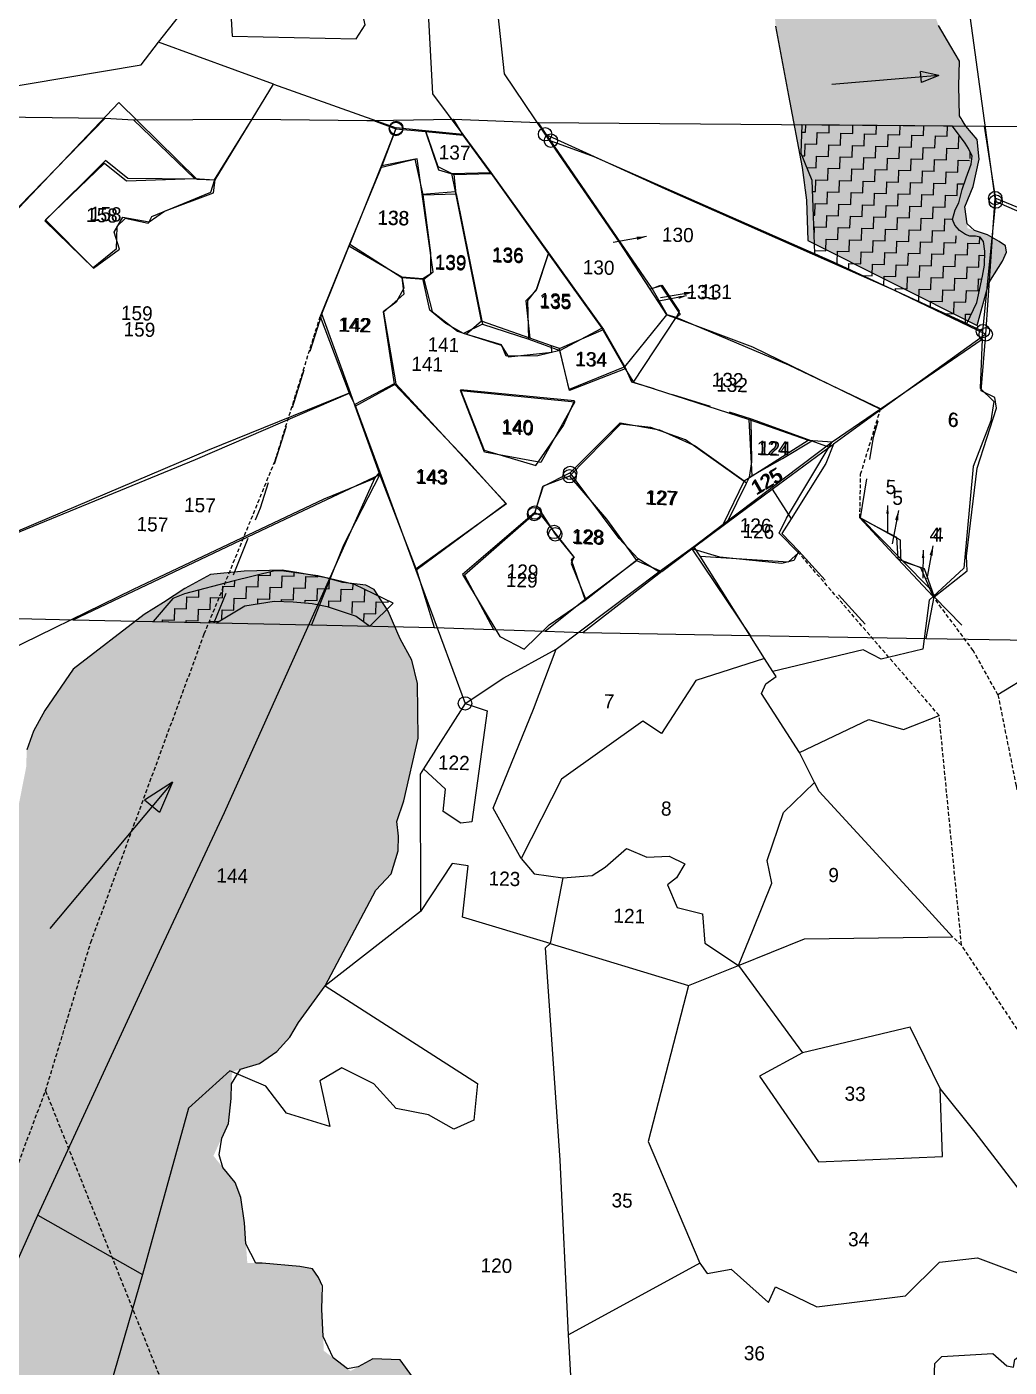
# Model space of a CAD drawing. Header units: metres. Extents: x 290060 to 291562, y 2016534 to 2018782.
# Drawn here: x 290635.2 to 290890.6, y 2017403.3 to 2017751.7 of the extents above; entities that cross this region are included whole.
import ezdxf
from ezdxf.enums import TextEntityAlignment as Align

# ---------------------------------------------------------------- set-up
doc = ezdxf.new("R2010")
doc.units = ezdxf.units.M
doc.linetypes.add('DASHED', pattern=[0.75, 0.5, -0.25])
for name, color, linetype in [('LINE_CARTTRACK', 2, 'DASHED'), ('LINE_FOOTPATH', 1, 'DASHED'), ('OFF', 1, 'Continuous'), ('POLY_HATCH', 12, 'Continuous'), ('POLY_PARCEL', 6, 'Continuous'), ('POLY_ROAD', 30, 'Continuous'), ('SYM_ARROW', 1, 'Continuous'), ('SYM_STONE', 1, 'Continuous'), ('TEXT_PARCEL', 7, 'Continuous')]:
    doc.layers.add(name, color=color, linetype=linetype)
doc.styles.get("Standard").update_dxf_attribs({"font": 'simplex.shx'})
doc.styles.add('TEXT_MAP', font='', dxfattribs={"height": 2.5})
doc.styles.get('TEXT_MAP').set_extended_font_data('Kruti Dev 050')
doc.dimstyles.get("Standard").update_dxf_attribs({"dimtxt": 0.18, "dimasz": 0.18, "dimexe": 0.18, "dimexo": 0.0625, "dimgap": 0.09, "dimtad": 0, "dimtih": 1, "dimtoh": 1, "dimdec": 4, "dimzin": 0, "dimdsep": 46, "dimtxsty": 'Standard', "dimcen": 0.09, "dimadec": 0, "dimazin": 0, "dimtfac": 1, "dimtdec": 4, "dimtofl": 0, "dimtmove": 0, "dimatfit": 3, "dimfxl": 1, "dimtolj": 1, "dimtzin": 0, "dimarcsym": 0})
pattern_1 = [(0, (0, 0), (1.5, 1.5), [1.5, -1.5]), (90, (1.5, 0), (-1.5, 1.5), [1.5, -1.5])]

# ---------------------------------------------------------------- blocks, each defined once
blk = doc.blocks.new('STONE')
blk.add_circle((0, 0), 0.851)
blk = doc.blocks.new('ARROWASPECT')
h = blk.add_hatch(color=256)
h.paths.add_polyline_path([(2.85, -2.85), (3.72, -1.98), (0, 0)])
h.paths.add_polyline_path([(0, 0), (1.98, -3.72), (2.85, -2.85)])
for points in [[(0, 0), (17.15, -17.15)], [(0, 0), (1.98, -3.72)], [(0, 0), (3.72, -1.98)], [(3.72, -1.98), (1.98, -3.72)]]:
    blk.add_lwpolyline(points)
blk = doc.blocks.new('TEXTARROW')
blk.add_leader([(0.04, -0.01), (8.68, -0.01)], dimstyle='Standard', override={"dimtxt": 2.5, "dimasz": 2.5, "dimexe": 1.25, "dimexo": 0.625, "dimgap": 0.625, "dimtad": 1, "dimtih": 0, "dimtoh": 0, "dimzin": 8, "dimcen": 2.5, "dimtofl": 1})
blk = doc.blocks.new('H')
at = {"layer": 'POLY_HATCH'}
h = blk.add_hatch(dxfattribs=at)
h.set_pattern_fill('ZIGZAG', color=256, scale=12, style=0)
h.set_pattern_definition(pattern_1)
h.paths.add_polyline_path([(384.25, 575.92), (385.63, 582.12), (385.28, 582.83), (384.81, 583.48), (383.14, 585.63), (364, 585.24), (363.99, 581.61), (365.49, 578.25), (365.77, 573.68), (366.11, 568.93), (385.69, 560.59), (386.87, 563.32), (387.52, 566.68), (387.71, 568.08), (387.71, 569.86), (387.52, 571.07), (387.05, 571.63), (386.49, 571.72), (383.03, 571.72), (383.79, 574.99)])
h = blk.add_hatch(dxfattribs=at)
h.set_pattern_fill('ZIGZAG', color=256, scale=12, style=0)
h.set_pattern_definition(pattern_1)
h.paths.add_polyline_path([(370.74, 302.4), (372.07, 297.33), (372.87, 291.46), (372.87, 278.38), (368.6, 269.65), (368.6, 265.99), (368.6, 259.58), (363.95, 256.49), (361.13, 258.25), (362.99, 265.72), (362.99, 269.46), (362.73, 273.99), (361.13, 280.72), (361.13, 285.47), (360.06, 288.67), (355.36, 291.88), (349.81, 281.48), (341.89, 287.95), (341.1, 292.67), (341.37, 296.14), (340.3, 299.61), (332.7, 304.73), (335.46, 316.58), (334.93, 318.71), (331.19, 325.12), (329.32, 327.79), (325.32, 330.72), (323.45, 332.06), (321.04, 333.39), (312.39, 335.7), (307.09, 336.1), (306.63, 336.06), (303.42, 335.52), (301.82, 334.99), (300.27, 334.04), (292.55, 328.17), (288.74, 331.79), (287.94, 333.92), (284.91, 339.97), (283.67, 344.33), (282.33, 348.87), (281, 353.4), (279.61, 360.8), (277.46, 368.68), (272.66, 373.22), (271.32, 375.09), (267.47, 380.48), (267.05, 380.96), (265.45, 382.56), (263.31, 384.42), (259.58, 384.69), (257.17, 384.69), (254.24, 383.89), (252.1, 382.82), (250.23, 381.76), (237.16, 370.88), (228.98, 366.71), (221.29, 367.99), (218.46, 370.82), (216.86, 371.62), (213.66, 371.62), (210.1, 371.62), (208.32, 373.75), (206.71, 375.35), (204.58, 375.89), (201.21, 375.89), (198.97, 377.49), (194.77, 380.49), (194.43, 380.69), (189.09, 382.02), (183.22, 384.42), (178.95, 386.29), (177.08, 387.09), (175.48, 387.63), (173.88, 387.63), (169.07, 387.09), (165.6, 385.76), (164.8, 384.16), (164.26, 382.02), (164, 378.55), (162.93, 359.07), (163.46, 358.01), (164.8, 355.87), (166.93, 354), (170.78, 351.81), (179.33, 350.43), (179.75, 347.07), (178.95, 344.93), (178.41, 341.73), (175.12, 333.06), (165.24, 321.32), (162.48, 313.64), (158.84, 310.91), (152.43, 306.91), (145.74, 303.47), (146.96, 293.41), (159.49, 297.17), (166.53, 303.89), (168.45, 307.09), (171.16, 313.03), (174.53, 318.28), (177.9, 323.08), (182.22, 328.84), (184.14, 331.72), (187.13, 338.46), (187.34, 340.67), (186.7, 344.83), (186.38, 348.35), (186.06, 350.91), (180.94, 357.95), (180.3, 358.59), (170.82, 365.18), (169.73, 369.14), (169.73, 372.66), (169.73, 376.6), (173.73, 379.94), (177.74, 377.14), (184.78, 374.26), (187.34, 372.34), (192.78, 369.78), (200.1, 367.08), (205.9, 363.7), (216.14, 359.54), (219.98, 358.59), (226.7, 358.59), (231.5, 359.54), (236.3, 359.54), (238.86, 359.86), (246.54, 358.9), (254.73, 358.39), (259.74, 353.39), (264.78, 342.59), (265.74, 338.43), (266.06, 334.28), (266.06, 330.76), (266.7, 327.56), (269.49, 321.05), (270.22, 319.88), (276.59, 315.64), (279.5, 314.77), (284.94, 314.45), (291.34, 314.77), (299.63, 315.2), (308.18, 312.35), (313.91, 305.37), (319.32, 299.43), (319.99, 296.74), (320.63, 293.54), (321.59, 290.02), (321.91, 283.94), (322.87, 278.66), (322.87, 271.6), (320.31, 266.99), (319.35, 263.47), (319.35, 259.95), (317.75, 257.39), (312.08, 250.31), (310.39, 245.24), (308.79, 241.72), (307.51, 237.56), (307.83, 235), (310.39, 232.13), (314.23, 229.25), (316.47, 227.97), (322.23, 234.36), (325.67, 239.52), (326.39, 236.28), (326.39, 231.17), (327.99, 227.33), (329.59, 224.13), (332.79, 219.97), (335.67, 215.17), (338.55, 212.29), (342.71, 209.74), (346.23, 207.82), (354.17, 206.86), (354.54, 203.17), (354.22, 199.33), (355.04, 191.9), (353.58, 187.5), (350.69, 185.26), (348.13, 182.7), (345.57, 179.5), (343.97, 176.62), (342.37, 173.43), (341.41, 170.87), (343.01, 168.95), (343.97, 169.27), (345.25, 172.15), (347.81, 175.03), (350.05, 178.22), (351.98, 180.78), (353.9, 183.66), (359.8, 188.97), (362.17, 193.23), (366.42, 199.31), (374.38, 203.49), (385.26, 204.77), (391.66, 205.09), (397.42, 205.09), (399.34, 203.81), (402.54, 201.89), (405.74, 200.61), (407.66, 200.61), (413.42, 201.57), (423.98, 202.85), (430.38, 206.69), (436.78, 207.01), (440.62, 207.65), (443.55, 210.16), (450.86, 210.53), (453.42, 210.53), (458.38, 210.98), (465.25, 210.36), (475.29, 206.73), (461.24, 230.77), (442.83, 266.85), (437.2, 270.43), (435.6, 270.43), (431.71, 269.32), (425.1, 270.97), (423.75, 270.75), (421.83, 269.79), (418.95, 268.19), (417.03, 266.91), (415.11, 264.99), (413.83, 263.39), (411.97, 261.07), (404.66, 262.75), (404.23, 262.75), (402.31, 262.75), (399.48, 262.75), (396.23, 267.3), (402.31, 270.11), (406.15, 273.31), (408.07, 276.83), (409.35, 279.7), (410.63, 283.86), (416.23, 303.64), (419.75, 307.75), (427.53, 308.61), (430.09, 310.21), (432.01, 313.09), (433.93, 317.57), (434.89, 321.09), (434.89, 323.97), (434.89, 332.6), (434.25, 335.8), (432.65, 338.68), (430.09, 341.56), (424.33, 343.16), (421.47, 348.01), (392.3, 340.43), (380.53, 337.06), (382.68, 334.8), (377.85, 328.79), (374.95, 329.97), (370.8, 322.54), (362.55, 327.89), (356.47, 332.05), (354.06, 338.69), (349.97, 344.31), (348.08, 349.03), (350.07, 352.52), (350.71, 354.76), (350.71, 359.62), (355.7, 361.61), (360.63, 360.52), (365.11, 357.64), (368.31, 356.36), (376.82, 354.54), (380.15, 354.76), (384.64, 356.36), (387.84, 358.6), (389.76, 360.52), (390.4, 363.72), (389.76, 367.55), (388.16, 369.79), (385.92, 371.71), (382.4, 372.99), (378.87, 373.31), (373.89, 372.21), (374.79, 377.63), (376.95, 381.95), (377.91, 389.3), (379.51, 398.26), (378.87, 403.06), (377.59, 406.58), (375.67, 409.78), (371.51, 416.81), (370.23, 418.09), (366.39, 420.65), (363.51, 421.29), (361.27, 421.29), (356.15, 421.29), (349.75, 421.29), (347.15, 420.71), (343.03, 417.77), (340.79, 415.53), (338.95, 412.32), (331.28, 407.01), (327.35, 411.59), (325.11, 416.81), (319.45, 422.05), (319.14, 424.86), (317.54, 426.99), (314.07, 426.99), (311.25, 425.38), (307.8, 427.84), (307.13, 436.6), (306.86, 437.13), (306.06, 438.2), (304.46, 438.47), (299.65, 438.73), (297.76, 438.73), (297.25, 443.8), (296.71, 447), (295.91, 448.87), (293.07, 452.19), (294.85, 456.34), (295.11, 459.55), (295.11, 462.93), (298.58, 464.08), (300.72, 465.68), (302.32, 467.55), (303.39, 469.42), (306.64, 474.18), (312.73, 486.5), (314.6, 488.63), (315.4, 491.57), (315.4, 493.44), (315.14, 495.3), (315.94, 497.97), (317.54, 505.98), (317.27, 512.91), (316.47, 515.85), (314.87, 518.52), (313.27, 521.99), (311.4, 524.66), (310.33, 525.19), (307.39, 525.46), (305.26, 525.99), (301.79, 526.52), (299.65, 526.79), (294.85, 526.52), (290.57, 525.99), (287.37, 524.12), (281.62, 520.1), (273.49, 513.45), (270.02, 508.11), (268.68, 505.44), (267.88, 503.04), (267.88, 500.91), (266.78, 494.32), (263.34, 495.3), (261.21, 497.44), (259.87, 498.5), (257.47, 499.04), (255.07, 499.31), (250.26, 499.31), (247.86, 499.04), (243.05, 496.37), (236.66, 492.44), (234.51, 490.77), (231.57, 488.63), (228.64, 486.23), (226.77, 483.83), (225.43, 478.49), (222.11, 475.17), (217.39, 474.7), (214.49, 476.36), (212.35, 477.42), (205.41, 478.49), (195.8, 480.09), (191.79, 480.63), (186.19, 480.63), (183.52, 480.36), (179.51, 479.56), (176.32, 475.26), (170.31, 475.26), (167.64, 474.72), (166.31, 473.92), (163.78, 469.49), (158.83, 467.52), (154.56, 465.38), (152.42, 463.78), (148.07, 458.89), (147.08, 457.11), (141.41, 449.34), (145.72, 432.75), (158.87, 406.56), (169.78, 413.35), (175.92, 420.29), (179.92, 422.69), (182.86, 424.02), (185.26, 425.89), (187.93, 427.22), (192.74, 429.63), (197.54, 431.23), (200.48, 432.29), (205.29, 432.83), (210.63, 433.36), (213.03, 433.63), (222.37, 432.56), (231.72, 431.49), (237.06, 430.43), (247.74, 428.83), (258.68, 422.69), (270.96, 418.42), (285.21, 408.98), (288.74, 405.01), (291.14, 401.28), (293.01, 397.81), (297.55, 390.75), (299.42, 388.47), (303.23, 383.13), (305.83, 378.6), (308.23, 374.59), (312.46, 368.95), (314.9, 364.99), (315.97, 362.59), (318.11, 359.65), (322.38, 355.65), (325.58, 352.98), (327.99, 351.38), (333.24, 345.69), (335.25, 345.28), (337.33, 340.44), (340.57, 333.35), (343.5, 331.49), (344.3, 327.75), (345.91, 325.88), (349.33, 323.15), (353.92, 318.14), (356.05, 316.01), (359.26, 313.61), (361.39, 312.27), (366.05, 308.34)])
h.paths.add_polyline_path([(347.33, 371.56), (341.11, 375.05), (340.66, 378.89), (337.99, 381.78), (335.36, 381.78), (335.1, 384.67), (334.8, 387.68), (338.88, 390.68), (346.66, 392.3), (351, 389.04), (352.89, 385.56), (354.03, 383.58), (352.73, 375.15)], flags=16)
at = {"layer": 'LINE_CARTTRACK'}
for points in [[(387.29, 481.67), (383.61, 510.74), (365.17, 530.89)], [(391, 513.58), (387.71, 519.1), (382.4, 525.82)], [(391, 513.58), (393.64, 502.09), (398.19, 483.09)], [(408.96, 450.97), (387.29, 481.67), (386.12, 482.7)]]:
    blk.add_lwpolyline(points, dxfattribs=at)
at = {"layer": 'LINE_FOOTPATH'}
for points in [[(150.34, 265.41), (189.97, 286.19), (227.21, 307.53), (241.54, 341.64), (258.24, 381.1), (251.46, 410.78), (253.55, 416.76), (264.48, 439.27), (271.51, 459.83), (276.72, 478.84), (290, 518.41), (298.36, 540.66), (303.56, 559.15)], [(372.82, 535.55), (372.76, 541.1), (375.06, 549.47)], [(271.51, 459.83), (289.01, 419.43), (298.65, 396.52), (300.09, 393.62)]]:
    blk.add_lwpolyline(points, dxfattribs=at)
at = {"layer": 'OFF'}
for points in [[(387.18, 585.72), (627.31, 590.75)], [(330.53, 584.56), (387.18, 585.72)], [(279.13, 583.43), (294.19, 583.93)], [(294.19, 583.93), (308.75, 584.18), (309.63, 584.22)], [(309.63, 584.22), (319.77, 584.69)], [(319.77, 584.69), (330.53, 584.56)], [(258.62, 583.24), (275.52, 583.55)], [(275.52, 583.55), (279.13, 583.43)], [(343.58, 551.95), (348.78, 560.32)]]:
    blk.add_lwpolyline(points, dxfattribs=at)
at = {"layer": 'POLY_HATCH'}
for points in [[(364, 585.24), (363.99, 581.61), (365.49, 578.25), (365.77, 573.68), (366.11, 568.93), (385.69, 560.59), (386.87, 563.32), (387.52, 566.68), (387.71, 568.08), (387.71, 569.86), (387.52, 571.07), (387.05, 571.63), (386.49, 571.72), (385.75, 571.72), (385.19, 571.91), (384.44, 572.38), (383.79, 573.03), (383.51, 573.78), (383.79, 574.99), (384.25, 575.92), (384.63, 577.6), (385.09, 579.09), (385.65, 580.87), (385.75, 581.89), (385.28, 582.83), (384.81, 583.48), (383.14, 585.63), (364, 585.24)], [(319.14, 424.86), (317.54, 426.99), (314.07, 426.99), (312.2, 425.92), (310.86, 425.66), (309, 426.99), (307.66, 429.66), (307.39, 433.13), (307.39, 436.06), (306.86, 437.13), (306.06, 438.2), (304.46, 438.47), (299.65, 438.73), (298.85, 438.73), (297.52, 441.13), (297.25, 443.8), (296.71, 447), (295.91, 448.87), (294.31, 450.74), (293.78, 452.34), (294.05, 454.48), (294.85, 456.34), (295.11, 459.55), (295.11, 461.41), (296.18, 463.28), (298.58, 464.08), (300.72, 465.68), (302.32, 467.55), (303.39, 469.42), (306.64, 474.18), (312.73, 486.5), (314.6, 488.63), (315.4, 491.57), (315.4, 493.44), (315.14, 495.3), (315.94, 497.97), (317.54, 505.98), (317.27, 512.91), (316.47, 515.85), (314.87, 518.52), (313.27, 521.99), (311.4, 524.66), (310.33, 525.19), (307.39, 525.46), (305.26, 525.99), (301.79, 526.52), (299.65, 526.79), (294.85, 526.52), (290.57, 525.99), (287.37, 524.12), (284.7, 522.25), (282.3, 520.65), (273.49, 513.45), (270.02, 508.11), (268.68, 505.44), (267.88, 503.04)]]:
    blk.add_lwpolyline(points, dxfattribs=at)
at = {"layer": 'POLY_PARCEL'}
for points in [[(387.18, 585.72), (388.92, 576.19)], [(289.64, 576.11), (294.19, 583.93)], [(309.63, 584.22), (312.49, 583.22)], [(321.05, 582.7), (319.77, 584.69)], [(332.21, 582.3), (330.53, 584.56)], [(256.3, 562.36), (264.96, 572.06), (275.52, 583.55)], [(279.13, 583.43), (287.09, 576.18)], [(312.49, 583.22), (310.84, 578.5)], [(312.49, 583.22), (316.24, 582.99)], [(316.24, 582.99), (318.05, 578.2), (320.07, 577.67)], [(316.24, 582.99), (321.05, 582.7)], [(324.73, 577.9), (321.05, 582.7)], [(332.21, 582.3), (337.7, 580.47), (368.51, 567.96), (387.76, 559.7)], [(345.6, 563.89), (332.21, 582.3)], [(316.17, 574.97), (315.05, 579.47), (310.84, 578.5)], [(289.64, 576.11), (289.19, 574.46), (281.77, 571.16), (281.39, 570.33), (278.46, 570.86), (277.41, 569.81), (277.41, 566.96), (274.56, 564.48), (268.33, 570.41), (275.61, 577.83), (278.46, 575.66), (287.09, 576.18)], [(310.84, 578.5), (306.94, 568.22)], [(320.07, 577.67), (324.73, 577.9)], [(320.37, 575.2), (320.07, 577.67)], [(324.73, 577.9), (332.34, 567.93)], [(287.09, 576.18), (289.64, 576.11)], [(387.76, 559.7), (388.92, 576.19)], [(388.92, 576.19), (397.38, 572.81), (405.1, 569.32), (408.59, 567.1), (414.83, 564.88)], [(316.17, 574.97), (320.37, 575.2)], [(316.47, 564.32), (317.45, 565), (317.37, 567.62), (316.17, 574.97)], [(320.37, 575.2), (324.2, 558.77)], [(306.94, 568.22), (303.56, 559.15), (307.53, 549.5)], [(306.94, 568.22), (313.77, 564.47)], [(330.15, 557.04), (329.85, 561.92), (330.98, 563.42), (332.34, 567.93)], [(332.34, 567.93), (339.38, 558.69)], [(313.77, 564.47), (314.07, 563.05), (313.17, 561.25), (311.52, 559.97), (313.18, 550.86)], [(313.77, 564.47), (316.47, 564.32)], [(321.8, 557.5), (319.55, 558.7), (317.45, 560.35), (316.47, 564.32)], [(345.6, 563.89), (346.66, 564.37), (349.26, 560.71), (348.78, 560.32)], [(348.78, 560.32), (347.63, 560.61), (345.6, 563.89)], [(375.06, 549.47), (363.23, 554.65), (348.78, 560.32)], [(324.2, 558.77), (321.8, 557.5)], [(324.2, 558.77), (330.15, 557.04)], [(334.13, 555.69), (339.38, 558.69)], [(339.38, 558.69), (342.46, 553.59)], [(375.06, 549.47), (387.69, 558.68)], [(387.69, 558.68), (387.61, 552.46), (389.41, 550.81), (389.11, 548.33), (387.01, 542.48), (386.19, 529.54), (382.4, 525.82)], [(387.69, 558.68), (387.76, 559.7)], [(334.13, 555.69), (331.35, 554.94), (327.3, 554.79), (326.7, 556.22), (321.8, 557.5)], [(330.15, 557.04), (334.13, 555.69)], [(342.46, 553.59), (335.48, 550.67), (334.13, 555.69)], [(342.46, 553.59), (343.58, 551.95), (358.39, 547.63)], [(313.18, 550.86), (308.3, 548.08)], [(316.65, 527.28), (327.81, 536.08), (322.56, 541.55), (313.18, 550.86)], [(321.66, 550.33), (324.88, 542.75), (331.49, 541.03), (334.87, 546.21), (336.14, 549.36), (321.66, 550.33)], [(307.53, 549.5), (289.74, 541.7), (262.26, 529.09)], [(308.3, 548.08), (307.53, 549.5)], [(369.04, 545.08), (375.06, 549.47)], [(308.3, 548.08), (311.72, 539.58)], [(335.87, 540.2), (342.03, 546.73), (347.05, 545.98), (351.63, 544.1), (358.01, 539.83)], [(358.39, 547.63), (365.96, 545.23)], [(359.01, 540.5), (358.39, 547.63)], [(352.67, 530.08), (363.9, 529.69), (365.17, 530.89), (362.62, 533.29), (363.52, 535.24), (369.04, 545.08)], [(355.5, 534.25), (369.04, 545.08)], [(359.01, 540.5), (365.96, 545.23)], [(365.96, 545.23), (369.04, 545.08)], [(401.24, 545.09), (396.77, 539.44), (397.36, 534.97), (395, 527.33), (394.65, 520.75), (395.36, 516.4), (391, 513.58)], [(335.87, 540.2), (332.42, 538.33), (331.52, 535.03)], [(344.8, 529.55), (342.33, 532.03), (335.87, 540.2)], [(358.01, 539.83), (355.5, 534.25)], [(358.01, 539.83), (359.01, 540.5)], [(263.08, 514.54), (280.87, 523.84), (304.73, 535.99), (311.07, 538.82)], [(271, 444.01), (285.7, 478.51), (293.22, 495.83), (311.07, 538.82)], [(311.07, 538.82), (311.72, 539.58)], [(311.72, 539.58), (316.65, 527.28)], [(331.52, 535.03), (322.59, 526.92), (327.52, 519.18), (330.68, 517.67), (333.75, 520.83), (338.23, 524.08)], [(331.52, 535.03), (332.4, 534.63), (336.68, 529.45), (336.3, 529.15), (338.23, 524.08)], [(351.84, 531.32), (355.5, 534.25)], [(347.49, 527.95), (351.84, 531.32)], [(352.67, 530.08), (351.84, 531.32)], [(338.23, 524.08), (344.8, 529.55)], [(347.49, 527.95), (344.8, 529.55)], [(361.24, 517.35), (352.67, 530.08)], [(377.81, 530.48), (380.7, 529.47), (382.4, 525.82)], [(382.4, 525.82), (377.81, 530.48)], [(334.73, 517.75), (347.49, 527.95)], [(316.65, 527.28), (323.36, 510.55)], [(382.4, 525.82), (381.91, 525.34), (381.31, 519.11), (376.06, 517.69), (373.73, 518.81), (362.32, 515.74)], [(323.36, 510.55), (328.2, 513.92), (334.73, 517.75)], [(331.06, 491.08), (327.32, 497.34), (332.07, 510.07), (334.73, 517.75)], [(361.24, 517.35), (352.58, 514.31), (348.44, 507.44), (346.01, 508.96), (335.91, 501.28), (331.06, 491.08)], [(362.32, 515.74), (361.24, 517.35)], [(368.04, 501.79), (366.02, 505.52), (360.96, 512.89), (361.47, 514.11), (362.78, 515.12), (362.32, 515.74)], [(366.02, 505.52), (374.71, 510), (379.14, 508.85), (383.61, 510.74)], [(323.36, 510.55), (326.19, 509.68), (324.67, 495.55), (323.25, 495.33), (320.97, 496.75), (321.19, 499.57), (318.33, 502.11)], [(323.36, 510.55), (318.33, 502.11)], [(318.33, 502.11), (317.92, 501.42), (318.49, 483.96)], [(359.04, 478.26), (360.76, 482.9), (362.99, 488.86), (362.28, 491.69), (364.2, 497.85), (368.04, 501.79)], [(386.12, 482.7), (382.08, 486.84), (368.64, 500.67), (368.04, 501.79)], [(336.41, 488.76), (340.15, 489.16), (341.77, 490.27), (344.39, 492.7), (347.02, 491.69), (349.85, 491.89), (351.87, 490.98), (350.86, 489.16), (349.75, 488.25), (351.06, 485.42), (354.3, 484.72), (354.7, 480.98), (359.04, 478.26)], [(331.06, 491.08), (332.77, 489.16), (336.41, 488.76)], [(335.03, 480.38), (323.82, 483.42), (324.37, 489.94), (322.3, 490.16), (318.49, 483.96)], [(336.41, 488.76), (335.03, 480.38)], [(318.49, 483.96), (306.64, 474.18), (326.32, 462.33), (326, 457.66), (323.5, 456.46), (320.23, 458.2), (316.1, 458.85), (313.16, 461.9), (309.03, 463.85), (306.31, 462.11), (307.72, 456.35), (302.18, 457.87), (299.46, 461.24), (294.85, 463.06), (289.74, 458.17), (284.51, 436.86)], [(359.04, 478.26), (367.33, 481.89), (386.12, 482.7)], [(338.81, 430.78), (337.09, 452.91), (334.48, 479.83), (335.03, 480.38)], [(335.03, 480.38), (352.78, 475.53)], [(352.78, 475.53), (359.04, 478.26)], [(359.04, 478.26), (367.51, 467.4)], [(352.78, 475.53), (348.22, 455.58), (355.23, 440.32)], [(385.08, 463.38), (381.06, 471.07), (367.51, 467.4)], [(367.51, 467.4), (362.11, 464.3), (369.92, 453.63), (385.65, 454.78), (385.08, 463.38)], [(407.43, 436.22), (389.7, 457.98), (385.08, 463.38)], [(257.12, 410.59), (271, 444.01)], [(271, 444.01), (284.51, 436.86)], [(355.23, 440.32), (356.18, 439.07), (359.21, 439.71), (364.08, 435.58), (364.9, 437.6), (370.23, 435.21), (381.44, 436.96), (385.66, 441.36), (390.44, 442.01), (407.43, 436.22)], [(355.23, 440.32), (338.81, 430.78)], [(284.51, 436.86), (276.35, 405.35)], [(383.28, 416.34), (383.61, 418.22), (385.29, 419.26), (385.43, 428.48), (386.27, 429.38), (392.76, 429.94), (394.58, 428.41), (395.42, 428.27), (395.56, 429.25), (396.81, 430.29), (397.09, 434.06), (398.84, 433.92), (400.17, 431.41), (403.17, 431.27), (417.28, 424.01), (417.44, 420.02)], [(339.7, 420.41), (338.81, 430.78)]]:
    blk.add_lwpolyline(points, dxfattribs=at)
blk.add_lwpolyline([(377.81, 530.48), (372.82, 535.55), (377.55, 533.22)], close=True, dxfattribs=at)
at = {"layer": 'SYM_ARROW', "xscale": 0.4130623453863722, "yscale": 0.4130623453863722, "zscale": 0.4130623453863722}
for p, rotation in [((350.01, 563.08), 192.5225603565653), ((376.3, 537.23), 271.2070317142556), ((380.98, 531.71), 271.2070317142556)]:
    blk.add_blockref('TEXTARROW', p, dxfattribs=dict(at, rotation=rotation))
at = {"layer": 'SYM_ARROW', "rotation": 276.7098368077569}
blk.add_blockref('ARROWASPECT', (286.5, 499.5), dxfattribs=at)
at = {"layer": 'SYM_STONE'}
for p in [(312.49, 583.22), (332.21, 582.3), (388.92, 576.19), (387.76, 559.7), (335.87, 540.2), (331.52, 535.03), (334.04, 532.64), (323.36, 510.55)]:
    blk.add_blockref('STONE', p, dxfattribs=at)
at = {"layer": 'TEXT_PARCEL', "style": 'TEXT_MAP'}
for s, p in [('158', (275.48, 571.2)), ('138', (312.51, 571.94)), ('139', (319.92, 566.4)), ('136', (327.19, 567.54)), ('130', (338.74, 566.38)), ('131', (351.99, 563.63)), ('135', (333.42, 561.85)), ('142', (307.89, 558.21)), ('159', (280.66, 556.83)), ('141', (319.31, 556.01)), ('134', (338.09, 554.71)), ('132', (356.11, 551.97)), ('6', (384.35, 548.32)), ('140', (329.08, 545.71)), ('124', (361.49, 544.09)), ('143', (318.39, 539.14)), ('5', (376.65, 539.57)), ('127', (347.5, 537.4)), ('4', (382.4, 533.69)), ('157', (283.02, 532.13)), ('128', (338.31, 532.19)), ('126', (359.99, 533.47)), ('129', (330.13, 526.4)), ('7', (341.64, 511.33)), ('122', (322.16, 502.99)), ('8', (349.3, 497.93)), ('9', (370.79, 490.1)), ('144', (294.44, 487.82)), ('123', (329.01, 488.44)), ('121', (345, 484.17)), ('33', (374.32, 462.41)), ('35', (345.13, 448.02)), ('34', (375.3, 443.94)), ('120', (329.4, 439.29)), ('36', (362.48, 429.11))]:
    blk.add_text(s, height=1.8, dxfattribs=at).set_placement(p, align=Align.MIDDLE)
blk.add_text('125', height=1.8, rotation=31.5943, dxfattribs=at).set_placement((360.8, 539.8), align=Align.MIDDLE)
blk = doc.blocks.new('GND')
at = {"layer": 'POLY_HATCH'}
h = blk.add_hatch(dxfattribs=at)
h.set_pattern_fill('ZIGZAG', color=256, scale=12, style=0)
h.set_pattern_definition(pattern_1)
h.paths.add_polyline_path([(376.01, 118.66), (377.49, 122.86), (377.66, 124.84), (377.66, 126.48), (376.83, 128.46), (375.68, 130.11), (374.85, 130.93), (372.88, 131.92), (370.41, 132.19), (368.76, 134.39), (368.02, 138.07), (368.26, 141.47), (367.77, 142.79), (367.11, 143.61), (366.12, 144.11), (363.48, 143.94), (360.02, 143.78), (359.2, 145.59), (359.2, 148.39), (357.22, 152.67), (356.23, 156.13), (352.61, 156.62), (347.88, 156.03), (346.18, 159.42), (342.27, 167.01), (341.08, 167.16), (338.09, 165.37), (335.14, 167.82), (333.66, 169.63), (332.18, 170.79), (331.35, 171.12), (328.72, 170.29), (325.42, 168.97), (317.35, 165.68), (314.55, 164.86), (308.62, 159.92), (306.8, 161), (296.49, 153.53), (300.21, 152.01), (309.44, 147.56), (321.3, 143.94), (327.66, 143.26), (331.19, 140.98), (334.81, 138.34), (339.59, 135.21), (345.85, 133.07), (348.49, 131.26), (352.28, 129.28), (353.27, 125.83), (356.73, 121.05), (357.22, 116.44), (358.05, 110.84), (359.53, 107.38), (359.69, 102.28), (359.37, 98.98), (360.85, 91.41), (361.67, 83.67), (363.52, 74.94), (366.05, 63.33), (366.48, 56.66), (388.23, 46.45), (389.55, 51.89), (391.24, 54.77), (391.7, 55.84), (391.53, 56.66), (390.71, 57.16), (389.22, 57.98), (386.67, 58.74), (386.26, 61.44), (387.25, 64.07), (387.91, 67.53), (387.58, 70), (385.29, 72.54), (385.1, 76.75), (385.1, 79.88), (382.35, 84.21), (380.65, 88.53), (381.97, 90.83), (382.93, 94.21), (383.09, 97.17), (382.43, 97.83), (379.55, 100.71), (379.8, 102.44), (380.13, 104.09), (380.46, 106.39), (380.79, 108.86), (380.62, 110.35), (379.63, 113.14), (376.01, 115.24)])
h = blk.add_hatch(dxfattribs=at)
h.set_pattern_fill('ZIGZAG', color=256, scale=12, style=0)
h.set_pattern_definition(pattern_1)
h.paths.add_polyline_path([(315.17, 9.28), (310.2, 11.52), (305.54, 12.48), (301.21, 12.97), (300.08, 12.97), (294.79, 11.52), (288.69, 9.76), (287.25, 9.12), (284.84, 6.14), (292.86, 6.19), (296.39, 8.47), (300.08, 9.12), (303.94, 9.12), (309.54, 8.18), (312.28, 6.3)])
at = {"layer": 'LINE_CARTTRACK', "ltscale": 10, "flags": 128}
blk.add_lwpolyline([(348.86, 46.76), (350.08, 46.34)], dxfattribs=at)
at = {"layer": 'LINE_FOOTPATH', "ltscale": 10, "flags": 128}
for points in [[(305.16, 45.71), (298, 20.89), (292.53, 6.19)], [(343.73, 40.01), (344.61, 38.16), (359.91, 33.87)], [(374.11, 21.69), (375.46, 31.95), (376.35, 35.48)], [(366.38, 17.26), (376.66, 6.59)], [(383.7, 11.95), (389.06, 6.72)]]:
    blk.add_lwpolyline(points, dxfattribs=at)
at = {"layer": 'OFF'}
for points in [[(343.73, 40.01), (348.86, 46.76)], [(264.16, 6.08), (274.69, 6.08)], [(274.69, 6.08), (304.89, 6.26)], [(304.89, 6.26), (320.45, 6.35)], [(320.45, 6.35), (327.99, 6.3)], [(327.99, 6.3), (334.51, 6.25)], [(334.51, 6.25), (339.37, 6.22)], [(339.37, 6.22), (360.5, 6.43)], [(360.5, 6.43), (382.82, 6.65)], [(382.82, 6.65), (396.13, 6.79)]]:
    blk.add_lwpolyline(points, dxfattribs=at)
at = {"layer": 'POLY_HATCH'}
for points in [[(361.67, 83.67), (363.52, 74.94), (365.5, 65.88), (366.16, 61.77), (366.48, 56.66), (388.23, 46.45), (389.55, 51.89), (390.71, 53.86), (391.2, 54.69), (391.7, 55.84), (391.53, 56.66), (390.71, 57.16), (389.22, 57.98), (387.58, 58.47), (386.59, 59.3), (386.26, 61.44), (387.25, 64.07), (387.91, 67.53), (387.58, 70), (386.09, 71.65), (385.27, 72.97), (385.1, 76.75), (385.1, 79.88), (383.95, 81.69), (382.3, 84.33)], [(292.86, 6.19), (296.39, 8.47), (300.08, 9.12), (302.49, 9.12), (304.9, 8.96), (306.82, 8.64), (310.52, 7.51), (312.28, 6.3), (315.17, 9.28), (310.2, 11.52), (305.54, 12.48), (301.21, 12.97), (300.08, 12.97), (294.79, 11.52), (288.69, 9.76), (287.25, 9.12), (284.84, 6.14), (292.86, 6.19)]]:
    blk.add_lwpolyline(points, dxfattribs=at)
at = {"layer": 'POLY_PARCEL'}
for points in [[(390.08, 62.65), (385.42, 90.88), (378.47, 129.17), (373.67, 157.87), (371.93, 162.27), (326.1, 175.18)], [(291.97, 90.91), (292.87, 80.56), (308.58, 80.64), (309.66, 82.47), (307.5, 91.02), (291.97, 90.91)], [(298.25, 74.62), (283.55, 79.54)], [(291.19, 62.33), (298.25, 74.62)], [(298.25, 74.62), (313.95, 69.5)], [(257.56, 48.7), (266.42, 58.1), (278.72, 71.8), (288.86, 62.33)], [(313.95, 69.5), (312.07, 64.38)], [(317.68, 69.23), (313.95, 69.5)], [(317.68, 69.23), (319.35, 64.75), (321.14, 63.92)], [(322.4, 68.88), (317.68, 69.23)], [(332.83, 69.21), (348.23, 62.72), (377.4, 50.72), (389.34, 45.37)], [(317.44, 61.19), (316.69, 65.64), (312.07, 64.38)], [(288.86, 62.33), (280.13, 62.17), (277.23, 64.41), (269.75, 56.52), (276.06, 50.7), (279.3, 53.2), (278.55, 55.35), (279.63, 57.26), (282.96, 56.77), (284.87, 58.18), (291.02, 60.67), (291.19, 62.33)], [(312.07, 64.38), (308.47, 54.61)], [(321.14, 63.92), (326.07, 64.2)], [(321.66, 61.66), (321.14, 63.92)], [(288.86, 62.33), (291.19, 62.33)], [(317.44, 61.19), (321.66, 61.66)], [(317.98, 50.42), (319.11, 51.38), (317.44, 61.19)], [(325.41, 45.32), (321.66, 61.66)], [(389.34, 45.37), (390.08, 62.65)], [(415.99, 50.88), (406.87, 55.06), (398.07, 59.59), (390.08, 62.65)], [(309.04, 35.81), (305.16, 45.71), (308.47, 54.61)], [(308.47, 54.61), (315.16, 50.58)], [(333.66, 54.2), (332.18, 49.34), (330.97, 48.06), (331.59, 43.32)], [(315.16, 50.58), (315.48, 48.46), (312.98, 46.12), (314.76, 37.1)], [(315.16, 50.58), (317.98, 50.42)], [(317.98, 50.42), (319.11, 46.39), (322.41, 43.98), (323.56, 43.63)], [(350.08, 46.34), (350.47, 47.25), (348.21, 50.47), (346.68, 49.93)], [(350.08, 46.34), (359.83, 42.99), (376.35, 35.48)], [(325.41, 45.32), (323.56, 43.63)], [(331.59, 43.32), (325.41, 45.32)], [(335.4, 42.1), (340.9, 44.69)], [(389.34, 45.37), (376.35, 35.48)], [(383.7, 11.95), (387.81, 15.33), (387.65, 17.18), (388.7, 28.38), (390.95, 36.03), (390.71, 37.4), (388.94, 38.2), (389.34, 45.37)], [(323.56, 43.63), (327.99, 42.34), (328.96, 40.89), (334.43, 41.61), (334.36, 42.43)], [(334.36, 42.43), (331.59, 43.32)], [(335.4, 42.1), (334.36, 42.43)], [(343.73, 40.01), (336.77, 36.94), (335.4, 42.1)], [(309.04, 35.81), (289.61, 26.78), (263.64, 15.32)], [(309.71, 34.11), (309.04, 35.81)], [(309.71, 34.11), (314.76, 37.1)], [(314.76, 37.1), (329.18, 22.28), (317.98, 13.71)], [(337.5, 35.41), (333.39, 27.6), (326.22, 28.73), (322.99, 36.46), (337.5, 35.41)], [(313.07, 25.55), (309.71, 34.11)], [(376.35, 35.48), (370.41, 30.95)], [(359.55, 25.68), (351.68, 30.97), (347.24, 32.42), (343.38, 32.74), (337.09, 25.97)], [(359.91, 26.47), (360.15, 28.4), (359.91, 33.87)], [(359.91, 33.87), (367.67, 31.3)], [(359.91, 26.47), (364.02, 28.96), (367.67, 31.3)], [(370.41, 30.95), (369.52, 28.46), (365.32, 21.34)], [(367.67, 31.3), (369.9, 30.56)], [(369.9, 30.56), (370.41, 30.95)], [(362.81, 25.02), (369.9, 30.56)], [(274.69, 6.08), (299.01, 18.46), (313.07, 25.55)], [(313.07, 25.55), (308.67, 16.45), (304.89, 6.26)], [(317.98, 13.71), (313.07, 25.55)], [(337.09, 25.97), (333.79, 24.61), (332.74, 21.06)], [(337.09, 25.97), (341.93, 20.66), (345.87, 15.51)], [(357.22, 20.63), (359.55, 25.68)], [(359.55, 25.68), (359.91, 26.47)], [(357.22, 20.63), (362.81, 25.02)], [(362.81, 25.02), (365.32, 21.34)], [(332.74, 21.06), (324.12, 13.09), (327.99, 6.3)], [(332.74, 21.06), (333.71, 21.14), (335.48, 18.57), (337.9, 15.75), (337.58, 14.94), (339.51, 10.51)], [(365.32, 21.34), (364.2, 19.44), (366.38, 17.26), (365.81, 16.06), (364.28, 15.65), (356.39, 16.22), (352.84, 17.18)], [(352.84, 17.18), (357.22, 20.63)], [(349.1, 14.22), (352.84, 17.18)], [(352.84, 17.18), (360.5, 6.43)], [(339.51, 10.51), (345.87, 15.51)], [(345.87, 15.51), (349.1, 14.22)], [(379.65, 16.31), (379.29, 16.66)], [(379.65, 16.31), (382.33, 15.49), (383.7, 11.95)], [(383.7, 11.95), (383.06, 13), (379.65, 16.31)], [(317.98, 13.71), (320.45, 6.35)], [(349.1, 14.22), (339.37, 6.22)], [(382.82, 6.65), (383.7, 11.95)], [(334.51, 6.25), (339.51, 10.51)]]:
    blk.add_lwpolyline(points, dxfattribs=at)
blk.add_lwpolyline([(379.29, 16.66), (374.11, 21.69), (379.19, 19.04)], close=True, dxfattribs=at)
at = {"layer": 'POLY_ROAD'}
for points in [[(332.83, 69.21), (327.48, 76.73), (325.09, 94.39), (322.89, 109.28), (320.81, 111.35), (309.33, 111.29)], [(291.97, 90.91), (300.48, 102.24), (316.02, 103.91), (318.42, 73.94), (322.4, 68.88)], [(283.55, 79.54), (291.97, 90.91)], [(262.38, 72.89), (281.4, 76.63), (283.55, 79.54)], [(322.4, 68.88), (326.07, 64.2)], [(346.68, 49.93), (342.64, 55.81), (332.83, 69.21)], [(326.07, 64.2), (333.66, 54.2)], [(333.66, 54.2), (340.9, 44.69)], [(348.86, 46.76), (346.68, 49.93)], [(340.9, 44.69), (343.73, 40.01)]]:
    blk.add_lwpolyline(points, dxfattribs=at)
at = {"layer": 'SYM_ARROW'}
for name, p, xscale, yscale, zscale, rotation in [('ARROWASPECT', (382.5, 78), 0.5612137018054963, 0.5612137018054963, 0.5612137018054963, 231.4513873739685), ('TEXTARROW', (346.05, 56.59), 0.4963846543420703, 0.4963846543420703, 0.4963846543420703, 191.6278032381909), ('TEXTARROW', (352.22, 49.73), 0.4963846543420703, 0.4963846543420703, 0.4963846543420703, 191.6278032381909), ('TEXTARROW', (378.89, 22.78), 0.4963846543420703, 0.4963846543420703, 0.4963846543420703, 261.0621298376107), ('TEXTARROW', (383.38, 18.43), 0.4963846543420703, 0.4963846543420703, 0.4963846543420703, 261.0621298376107)]:
    blk.add_blockref(name, p, dxfattribs=dict(at, xscale=xscale, yscale=yscale, zscale=zscale, rotation=rotation))
at = {"layer": 'SYM_STONE'}
for p in [(313.95, 69.5), (332.83, 69.21), (390.08, 62.65), (389.34, 45.37), (337.09, 25.97), (332.74, 21.06), (335.48, 18.57)]:
    blk.add_blockref('STONE', p, dxfattribs=at)
at = {"layer": 'TEXT_PARCEL', "style": 'TEXT_MAP'}
for s, p in [('137', (321.43, 66.59)), ('158', (277.43, 57.6)), ('138', (313.86, 58.08)), ('130', (349.99, 56.92)), ('136', (328.5, 53.83)), ('139', (321.3, 52.7)), ('131', (355.04, 49.86)), ('135', (334.67, 48.19)), ('159', (281.71, 45.16)), ('142', (309.49, 44.42)), ('134', (339.48, 40.84)), ('141', (318.68, 39.69)), ('132', (356.79, 38.71)), ('6', (385.48, 34.44)), ('140', (330.28, 32.06)), ('124', (363.01, 30.19)), ('143', (319.58, 25.48)), ('127', (348.94, 23.54)), ('5', (378.74, 24.35)), ('157', (290.36, 21.04)), ('126', (360.82, 20.36)), ('4', (384, 19.84)), ('128', (339.73, 18.29)), ('129', (331.46, 13.74))]:
    blk.add_text(s, height=1.8, dxfattribs=at).set_placement(p, align=Align.MIDDLE)
blk.add_text('125', height=1.8, rotation=31.4165, dxfattribs=at).set_placement((362.15, 26.1), align=Align.MIDDLE)
blk = doc.blocks.new('RM')
blk.add_blockref('GND', (125.37, 734.9))
at = {"xscale": 0.9977480661278103, "yscale": 0.9977480661278103, "zscale": 0.9977480661278103, "rotation": 359.8921579301069}
blk.add_blockref('H', (126.4, 222.95), dxfattribs=at)

msp = doc.modelspace()

# ---------------------------------------------------------------- block references
at = {"xscale": 2.05097690518356, "yscale": 2.05097690518356, "zscale": 2.05097690518356, "rotation": 358.4607935407578}
msp.add_blockref('RM', (289786.23, 2016100.38), dxfattribs=at)

doc.saveas('drawing.dxf')
